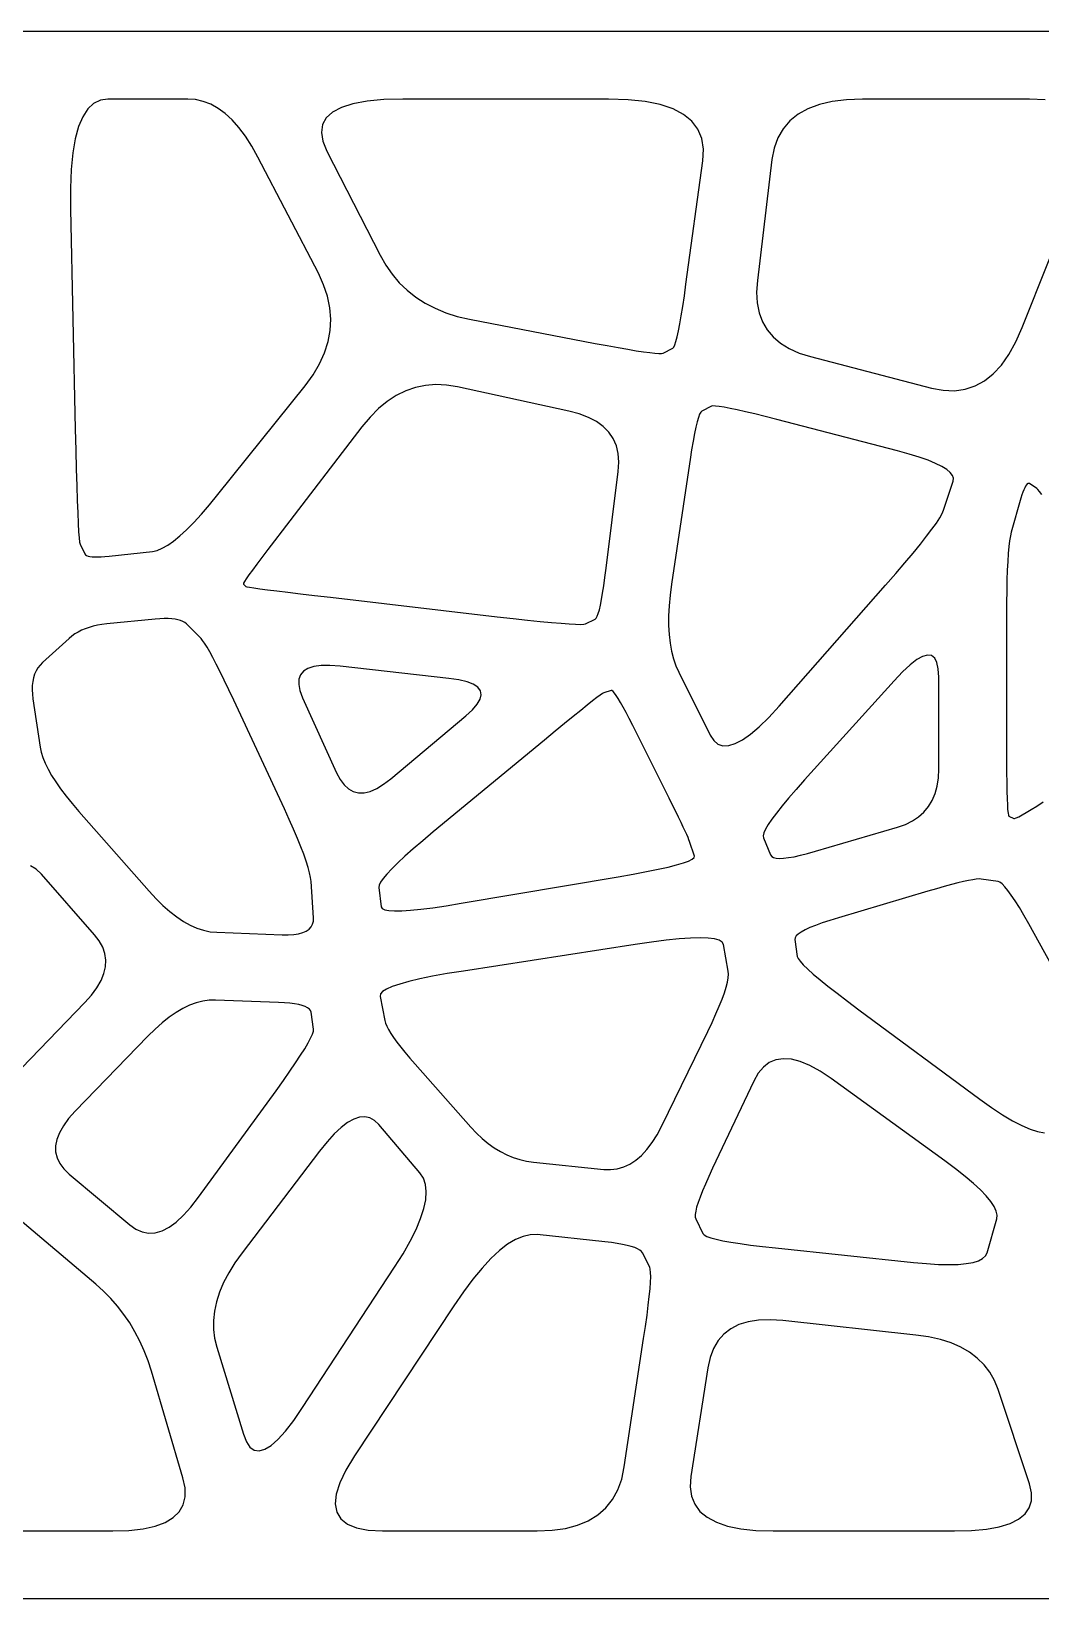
# Model space of a CAD drawing. Header units: millimetres. Extents: x -47 to 1114, y -49 to 275.
# Drawn here: x 284.4 to 493.1, y -49 to 275 of the extents above; entities that cross this region are included whole.
import ezdxf

# ---------------------------------------------------------------- set-up
doc = ezdxf.new("R2010")
doc.units = ezdxf.units.MM

msp = doc.modelspace()

# ---------------------------------------------------------------- linework, layer by layer
at = {"color": 7, "linetype": 'Continuous'}
for p, q in [((1114, 275), (-47, 275)), ((297.300018, 260.089996), (296.087494, 258.952515)), ((298.6875, 260.772491), (297.300018, 260.089996)), ((300.25, 261), (298.6875, 260.772491)), ((316.75, 261), (300.25, 261)), ((318.380005, 260.880005), (316.75, 261)), ((319.970001, 260.519989), (318.380005, 260.880005)), ((321.52002, 259.919983), (319.970001, 260.519989)), ((323.029999, 259.080017), (321.52002, 259.919983)), ((348.529999, 259.279999), (346.6875, 258.3125)), ((350.907501, 260.032501), (348.529999, 259.279999)), ((353.820007, 260.570007), (350.907501, 260.032501)), ((357.267487, 260.892487), (353.820007, 260.570007)), ((361.25, 261), (357.267487, 260.892487)), ((403.75, 261), (361.25, 261)), ((407.769989, 260.872498), (403.75, 261)), ((411.329987, 260.48999), (407.769989, 260.872498)), ((414.429993, 259.852509), (411.329987, 260.48999)), ((417.070007, 258.959991), (414.429993, 259.852509)), ((447.317505, 259.875), (444.970001, 259)), ((449.97998, 260.5), (447.317505, 259.875)), ((452.957489, 260.875), (449.97998, 260.5)), ((456.25, 261), (452.957489, 260.875)), ((490.75, 261), (456.25, 261)), ((493.964996, 260.842499), (490.75, 261)), ((295.050018, 257.359985), (294.1875, 255.3125)), ((296.087494, 258.952515), (295.050018, 257.359985)), ((324.5, 258), (323.029999, 259.080017)), ((325.929993, 256.679993), (324.5, 258)), ((327.320007, 255.12001), (325.929993, 256.679993)), ((345.380005, 257.130005), (344.607513, 255.732498)), ((346.6875, 258.3125), (345.380005, 257.130005)), ((419.25, 257.8125), (417.070007, 258.959991)), ((420.970001, 256.410004), (419.25, 257.8125)), ((422.22998, 254.752502), (420.970001, 256.410004)), ((441.220001, 256.5), (439.817505, 254.875)), ((442.9375, 257.875), (441.220001, 256.5)), ((444.970001, 259), (442.9375, 257.875)), ((293.5, 252.809998), (292.987518, 249.852493)), ((294.1875, 255.3125), (293.5, 252.809998)), ((328.670013, 253.319992), (327.320007, 255.12001)), ((329.980011, 251.279999), (328.670013, 253.319992)), ((344.607513, 255.732498), (344.369995, 254.119995)), ((344.369995, 254.119995), (344.667511, 252.292496)), ((423.029999, 252.839996), (422.22998, 254.752502)), ((423.369995, 250.672501), (423.029999, 252.839996)), ((438.72998, 253), (437.957489, 250.875)), ((439.817505, 254.875), (438.72998, 253)), ((292.987518, 249.852493), (292.649994, 246.440002)), ((331.25, 249), (329.980011, 251.279999)), ((344.667511, 252.292496), (345.5, 250.25)), ((345.5, 250.25), (356.5, 228.75)), ((423.25, 248.25), (423.369995, 250.672501)), ((437.957489, 250.875), (437.5, 248.5)), ((292.649994, 246.440002), (292.487518, 242.572495)), ((343.75, 225), (331.25, 249)), ((419.75, 222.75), (423.25, 248.25)), ((437.5, 248.5), (434.5, 223.5)), ((489.25, 213.75), (501.75, 245.25)), ((292.487518, 242.572495), (292.5, 238.25)), ((292.5, 238.25), (293.5, 192.75)), ((356.5, 228.75), (357.674988, 226.682495)), ((344.847504, 222.607498), (343.75, 225)), ((357.674988, 226.682495), (359, 224.779999)), ((359, 224.779999), (360.475006, 223.042496)), ((345.640015, 220.230011), (344.847504, 222.607498)), ((360.475006, 223.042496), (362.100006, 221.470001)), ((362.100006, 221.470001), (363.875, 220.0625)), ((419.079987, 218.139999), (419.407501, 220.32251)), ((419.407501, 220.32251), (419.75, 222.75)), ((434.5, 223.5), (434.339996, 221.092499)), ((434.339996, 221.092499), (434.460022, 218.869995)), ((346.127502, 217.867493), (345.640015, 220.230011)), ((346.309998, 215.520004), (346.127502, 217.867493)), ((363.875, 220.0625), (365.799988, 218.820007)), ((365.799988, 218.820007), (367.875, 217.742508)), ((367.875, 217.742508), (370.100006, 216.830002)), ((418.767517, 216.202499), (419.079987, 218.139999)), ((434.460022, 218.869995), (434.859985, 216.832504)), ((346.1875, 213.1875), (346.309998, 215.520004)), ((370.100006, 216.830002), (372.475006, 216.082504)), ((372.475006, 216.082504), (375, 215.5)), ((375, 215.5), (401, 210.5)), ((418.1875, 213.0625), (418.470001, 214.509995)), ((418.470001, 214.509995), (418.767517, 216.202499)), ((434.859985, 216.832504), (435.540009, 214.979996)), ((435.540009, 214.979996), (436.5, 213.3125)), ((345.027496, 208.567505), (345.76001, 210.869995)), ((345.76001, 210.869995), (346.1875, 213.1875)), ((417.430023, 210.190002), (417.66748, 210.902496)), ((417.66748, 210.902496), (417.920013, 211.860001)), ((417.920013, 211.860001), (418.1875, 213.0625)), ((436.5, 213.3125), (437.73999, 211.830002)), ((437.73999, 211.830002), (439.26001, 210.532501)), ((486.5, 208.210007), (487.9375, 210.790009)), ((487.9375, 210.790009), (489.25, 213.75)), ((343.98999, 206.279999), (345.027496, 208.567505)), ((401, 210.5), (403.47998, 210.029999)), ((403.47998, 210.029999), (405.720001, 209.619995)), ((405.720001, 209.619995), (407.720001, 209.270004)), ((407.720001, 209.270004), (409.480011, 208.979996)), ((409.480011, 208.979996), (411, 208.75)), ((411, 208.75), (412.279999, 208.580002)), ((412.279999, 208.580002), (413.320007, 208.470001)), ((413.320007, 208.470001), (414.119995, 208.419998)), ((414.119995, 208.419998), (414.679993, 208.429993)), ((414.679993, 208.429993), (415, 208.5)), ((415, 208.5), (417, 209.5)), ((417, 209.5), (417.20752, 209.722504)), ((417.20752, 209.722504), (417.430023, 210.190002)), ((439.26001, 210.532501), (441.059998, 209.419998)), ((441.059998, 209.419998), (443.140015, 208.492493)), ((443.140015, 208.492493), (445.5, 207.75)), ((445.5, 207.75), (470.5, 201.25)), ((484.9375, 206.009995), (486.5, 208.210007)), ((342.647491, 204.007507), (343.98999, 206.279999)), ((481.4375, 202.75), (483.25, 204.190002)), ((483.25, 204.190002), (484.9375, 206.009995)), ((323, 179.25), (341, 201.75)), ((341, 201.75), (342.647491, 204.007507)), ((363.820007, 201.380005), (361.8125, 200.6875)), ((365.892487, 201.807495), (363.820007, 201.380005)), ((368.029999, 201.970001), (365.892487, 201.807495)), ((370.232513, 201.867493), (368.029999, 201.970001)), ((372.5, 201.5), (370.232513, 201.867493)), ((395.5, 196.5), (372.5, 201.5)), ((470.5, 201.25), (472.9375, 200.790009)), ((475.25, 200.710007), (477.4375, 201.009995)), ((477.4375, 201.009995), (479.5, 201.690002)), ((479.5, 201.690002), (481.4375, 202.75)), ((357.992493, 198.507507), (356.179993, 197.019989)), ((359.869995, 199.729996), (357.992493, 198.507507)), ((361.8125, 200.6875), (359.869995, 199.729996)), ((472.9375, 200.790009), (475.25, 200.710007)), ((354.432495, 195.267502), (352.75, 193.25)), ((356.179993, 197.019989), (354.432495, 195.267502)), ((397.672485, 195.925003), (395.5, 196.5)), ((399.589996, 195.199997), (397.672485, 195.925003)), ((401.252502, 194.324997), (399.589996, 195.199997)), ((422.33252, 195.1875), (422.079987, 194.300003)), ((422.569977, 195.849991), (422.33252, 195.1875)), ((422.79248, 196.287491), (422.569977, 195.849991)), ((423, 196.5), (422.79248, 196.287491)), ((425, 197.5), (423, 196.5)), ((425.315002, 197.5625), (425, 197.5)), ((425.860016, 197.550003), (425.315002, 197.5625)), ((426.634979, 197.462494), (425.860016, 197.550003)), ((427.639984, 197.300003), (426.634979, 197.462494)), ((428.875, 197.0625), (427.639984, 197.300003)), ((430.339996, 196.75), (428.875, 197.0625)), ((432.035004, 196.362503), (430.339996, 196.75)), ((433.959991, 195.899994), (432.035004, 196.362503)), ((436.11499, 195.362503), (433.959991, 195.899994)), ((438.5, 194.75), (436.11499, 195.362503)), ((463.5, 188.25), (438.5, 194.75)), ((293.5, 192.75), (293.599976, 188.417511)), ((352.75, 193.25), (336.25, 171.75)), ((402.660004, 193.300003), (401.252502, 194.324997)), ((403.8125, 192.125), (402.660004, 193.300003)), ((404.709991, 190.800003), (403.8125, 192.125)), ((421.529999, 191.849991), (421.232483, 190.287491)), ((421.8125, 193.1875), (421.529999, 191.849991)), ((422.079987, 194.300003), (421.8125, 193.1875)), ((293.599976, 188.417511), (293.700012, 184.520004)), ((405.352509, 189.324997), (404.709991, 190.800003)), ((405.73999, 187.699997), (405.352509, 189.324997)), ((420.920013, 188.5), (420.592499, 186.487503)), ((421.232483, 190.287491), (420.920013, 188.5)), ((465.86499, 187.602509), (463.5, 188.25)), ((405.872498, 185.925003), (405.73999, 187.699997)), ((405.75, 184), (405.872498, 185.925003)), ((420.592499, 186.487503), (420.25, 184.25)), ((467.959991, 186.960007), (465.86499, 187.602509)), ((469.785004, 186.322495), (467.959991, 186.960007)), ((471.339996, 185.690002), (469.785004, 186.322495)), ((472.625, 185.0625), (471.339996, 185.690002)), ((473.639984, 184.440002), (472.625, 185.0625)), ((293.700012, 184.520004), (293.799988, 181.057495)), ((403.25, 164), (405.75, 184)), ((420.25, 184.25), (416.75, 160.75)), ((473, 176), (475, 182)), ((474.384979, 183.822495), (473.639984, 184.440002)), ((474.860016, 183.210007), (474.384979, 183.822495)), ((475.065002, 182.602509), (474.860016, 183.210007)), ((475, 182), (475.065002, 182.602509)), ((490.440002, 181.540009), (490.277496, 181.439987)), ((490.597473, 181.559998), (490.440002, 181.540009)), ((490.75, 181.5), (490.597473, 181.559998)), ((492.25, 180.5), (490.75, 181.5)), ((293.799988, 181.057495), (293.900024, 178.029999)), ((321.244995, 177.107498), (323, 179.25)), ((489, 178.5), (487, 171.5)), ((489.19751, 179.160004), (489, 178.5)), ((489.390015, 179.73999), (489.19751, 179.160004)), ((489.577484, 180.240005), (489.390015, 179.73999)), ((489.759979, 180.660004), (489.577484, 180.240005)), ((489.9375, 181), (489.759979, 180.660004)), ((490.110016, 181.259995), (489.9375, 181)), ((490.277496, 181.439987), (490.110016, 181.259995)), ((492.467499, 180.292496), (492.25, 180.5)), ((492.820007, 179.869995), (492.467499, 180.292496)), ((493.307495, 179.232498), (492.820007, 179.869995)), ((293.900024, 178.029999), (294, 175.4375)), ((294, 175.4375), (294.099976, 173.279999)), ((318.005005, 173.467499), (319.580017, 175.179993)), ((319.580017, 175.179993), (321.244995, 177.107498)), ((472.199982, 174.419998), (472.699982, 175.304993)), ((472.699982, 175.304993), (473, 176)), ((294.099976, 173.279999), (294.200012, 171.557495)), ((315.125, 170.6875), (316.519989, 171.970001)), ((316.519989, 171.970001), (318.005005, 173.467499)), ((336.25, 171.75), (334.684998, 169.705002)), ((469.5, 170.625), (470.600006, 172.080002)), ((470.600006, 172.080002), (471.5, 173.345001)), ((471.5, 173.345001), (472.199982, 174.419998)), ((294.200012, 171.557495), (294.299988, 170.270004)), ((294.299988, 170.270004), (294.400024, 169.417511)), ((294.400024, 169.417511), (294.5, 169)), ((294.5, 169), (295.5, 167)), ((311.47998, 168.130005), (312.605011, 168.767502)), ((312.605011, 168.767502), (313.820007, 169.619995)), ((313.820007, 169.619995), (315.125, 170.6875)), ((334.684998, 169.705002), (333.290009, 167.87001)), ((466.699982, 167.145004), (468.199982, 168.979996)), ((468.199982, 168.979996), (469.5, 170.625)), ((486.639984, 169.690002), (486.490021, 168.477493)), ((486.809998, 170.697495), (486.639984, 169.690002)), ((487, 171.5), (486.809998, 170.697495)), ((295.5, 167), (295.639984, 166.815002)), ((295.639984, 166.815002), (295.860016, 166.660004)), ((295.860016, 166.660004), (296.160004, 166.535004)), ((296.160004, 166.535004), (296.540009, 166.440002)), ((296.540009, 166.440002), (297, 166.375)), ((297, 166.375), (297.540009, 166.339996)), ((297.540009, 166.339996), (298.160004, 166.335007)), ((298.160004, 166.335007), (298.860016, 166.360001)), ((298.860016, 166.360001), (299.639984, 166.414993)), ((299.639984, 166.414993), (300.5, 166.5)), ((300.5, 166.5), (309.5, 167.5)), ((309.5, 167.5), (310.445007, 167.707504)), ((310.445007, 167.707504), (311.47998, 168.130005)), ((332.065002, 166.244995), (331.01001, 164.830002)), ((333.290009, 167.87001), (332.065002, 166.244995)), ((465, 165.119995), (466.699982, 167.145004)), ((486.25, 165.4375), (486.160004, 163.610001)), ((486.360016, 167.059998), (486.25, 165.4375)), ((486.490021, 168.477493), (486.360016, 167.059998)), ((329.410004, 162.630005), (328.86499, 161.845001)), ((330.125, 163.625), (329.410004, 162.630005)), ((331.01001, 164.830002), (330.125, 163.625)), ((402.76001, 160.380005), (403.002502, 162.095001)), ((403.002502, 162.095001), (403.25, 164)), ((461, 160.5), (463.100006, 162.904999)), ((463.100006, 162.904999), (465, 165.119995)), ((486.160004, 163.610001), (486.089996, 161.577499)), ((328.285004, 160.904999), (328.25, 160.75)), ((328.25, 160.75), (328.75, 160.25)), ((328.490021, 161.270004), (328.285004, 160.904999)), ((328.86499, 161.845001), (328.490021, 161.270004)), ((328.75, 160.25), (328.970001, 160.18251)), ((328.970001, 160.18251), (329.529999, 160.080002)), ((329.529999, 160.080002), (330.429993, 159.942505)), ((330.429993, 159.942505), (331.670013, 159.769989)), ((331.670013, 159.769989), (333.25, 159.5625)), ((333.25, 159.5625), (335.170013, 159.320007)), ((335.170013, 159.320007), (337.429993, 159.042511)), ((337.429993, 159.042511), (340.029999, 158.729996)), ((402.290009, 157.520004), (402.522491, 158.854996)), ((402.522491, 158.854996), (402.76001, 160.380005)), ((416.75, 160.75), (416.450012, 158.452499)), ((439, 135.5), (461, 160.5)), ((486.040009, 159.339996), (486.01001, 156.897507)), ((486.089996, 161.577499), (486.040009, 159.339996)), ((340.029999, 158.729996), (342.970001, 158.382492)), ((342.970001, 158.382492), (346.25, 158)), ((346.25, 158), (380.75, 154)), ((401.839996, 155.419998), (402.0625, 156.375)), ((402.0625, 156.375), (402.290009, 157.520004)), ((416.25, 156.259995), (416.149994, 154.172501)), ((416.450012, 158.452499), (416.25, 156.259995)), ((486.01001, 156.897507), (486, 154.25)), ((299.022491, 152.380005), (298.089996, 152.220001)), ((300, 152.5), (299.022491, 152.380005)), ((310, 153.5), (300, 152.5)), ((310.964996, 153.580002), (310, 153.5)), ((311.859985, 153.62001), (310.964996, 153.580002)), ((312.684998, 153.619995), (311.859985, 153.62001)), ((313.440002, 153.580002), (312.684998, 153.619995)), ((314.125, 153.5), (313.440002, 153.580002)), ((314.73999, 153.380005), (314.125, 153.5)), ((315.285004, 153.220001), (314.73999, 153.380005)), ((315.76001, 153.020004), (315.285004, 153.220001)), ((316.165009, 152.779999), (315.76001, 153.020004)), ((316.5, 152.5), (316.165009, 152.779999)), ((319.5, 149.5), (316.5, 152.5)), ((380.75, 154), (384.037506, 153.625)), ((384.037506, 153.625), (387, 153.300003)), ((387, 153.300003), (389.637482, 153.024994)), ((389.637482, 153.024994), (391.949982, 152.800003)), ((391.949982, 152.800003), (393.9375, 152.625)), ((393.9375, 152.625), (395.600006, 152.5)), ((395.600006, 152.5), (396.9375, 152.425003)), ((396.9375, 152.425003), (397.949982, 152.399994)), ((397.949982, 152.399994), (398.637482, 152.425003)), ((398.637482, 152.425003), (399, 152.5)), ((399, 152.5), (401, 153.5)), ((401, 153.5), (401.202515, 153.695007)), ((401.202515, 153.695007), (401.410004, 154.080002)), ((401.410004, 154.080002), (401.622498, 154.654999)), ((401.622498, 154.654999), (401.839996, 155.419998)), ((416.149994, 154.172501), (416.149994, 152.190002)), ((486, 154.25), (486, 126.75)), ((292.25, 149.5), (286.75, 144.5)), ((292.82251, 149.979996), (292.25, 149.5)), ((293.440002, 150.419998), (292.82251, 149.979996)), ((294.102509, 150.819992), (293.440002, 150.419998)), ((294.809998, 151.179993), (294.102509, 150.819992)), ((295.5625, 151.5), (294.809998, 151.179993)), ((296.359985, 151.779999), (295.5625, 151.5)), ((297.202484, 152.020004), (296.359985, 151.779999)), ((298.089996, 152.220001), (297.202484, 152.020004)), ((319.837494, 149.102509), (319.5, 149.5)), ((320.25, 148.509995), (319.837494, 149.102509)), ((416.149994, 152.190002), (416.25, 150.3125)), ((416.25, 150.3125), (416.450012, 148.540009)), ((320.737518, 147.722504), (320.25, 148.509995)), ((321.300018, 146.73999), (320.737518, 147.722504)), ((321.9375, 145.5625), (321.300018, 146.73999)), ((416.450012, 148.540009), (416.75, 146.872498)), ((416.75, 146.872498), (417.149994, 145.309998)), ((469.6875, 146.0625), (468.670013, 145.790009)), ((470.519989, 145.940002), (469.6875, 146.0625)), ((471.167511, 145.422501), (470.519989, 145.940002)), ((285.414978, 142.774994), (285.109985, 142.100006)), ((285.790009, 143.399994), (285.414978, 142.774994)), ((286.235016, 143.975006), (285.790009, 143.399994)), ((286.75, 144.5), (286.235016, 143.975006)), ((322.649994, 144.190002), (321.9375, 145.5625)), ((323.4375, 142.622498), (322.649994, 144.190002)), ((324.300018, 140.860001), (323.4375, 142.622498)), ((340.6875, 142.75), (340.059998, 142.01001)), ((341.609985, 143.309998), (340.6875, 142.75)), ((342.827484, 143.690002), (341.609985, 143.309998)), ((344.339996, 143.889999), (342.827484, 143.690002)), ((346.147491, 143.910004), (344.339996, 143.889999)), ((348.25, 143.75), (346.147491, 143.910004)), ((370.75, 141.25), (348.25, 143.75)), ((417.149994, 145.309998), (417.649994, 143.852493)), ((417.649994, 143.852493), (418.25, 142.5)), ((464.507477, 142.602493), (462.75, 140.75)), ((466.080017, 144.059998), (464.507477, 142.602493)), ((467.467499, 145.122498), (466.080017, 144.059998)), ((468.670013, 145.790009), (467.467499, 145.122498)), ((471.630005, 144.509995), (471.167511, 145.422501)), ((471.907501, 143.202499), (471.630005, 144.509995)), ((472, 141.5), (471.907501, 143.202499)), ((284.61499, 139.774994), (284.589996, 138.899994)), ((284.710022, 140.600006), (284.61499, 139.774994)), ((284.875, 141.375), (284.710022, 140.600006)), ((285.109985, 142.100006), (284.875, 141.375)), ((325.237518, 138.902496), (324.300018, 140.860001)), ((339.727509, 141.089996), (339.690002, 139.990005)), ((339.690002, 139.990005), (339.94751, 138.709991)), ((340.059998, 142.01001), (339.727509, 141.089996)), ((372.809998, 140.947495), (370.75, 141.25)), ((374.48999, 140.539993), (372.809998, 140.947495)), ((375.790009, 140.027496), (374.48999, 140.539993)), ((376.709991, 139.410004), (375.790009, 140.027496)), ((377.25, 138.6875), (376.709991, 139.410004)), ((418.25, 142.5), (424.75, 129.5)), ((462.75, 140.75), (444.25, 120.25)), ((472, 122.5), (472, 141.5)), ((284.589996, 138.899994), (284.634979, 137.975006)), ((284.634979, 137.975006), (284.75, 137)), ((284.75, 137), (286.25, 127)), ((326.25, 136.75), (325.237518, 138.902496)), ((336.75, 114.25), (326.25, 136.75)), ((339.94751, 138.709991), (340.5, 137.25)), ((340.5, 137.25), (347.5, 121.75)), ((376.589996, 135.889999), (377.190002, 136.92749)), ((377.190002, 136.92749), (377.410004, 137.860001)), ((377.410004, 137.860001), (377.25, 138.6875)), ((400.429993, 136.569992), (399.3125, 135.6875)), ((401.332489, 137.267502), (400.429993, 136.569992)), ((402.02002, 137.779999), (401.332489, 137.267502)), ((402.492493, 138.107513), (402.02002, 137.779999)), ((402.75, 138.25), (402.492493, 138.107513)), ((404.25, 138.75), (402.75, 138.25)), ((404.430023, 138.722488), (404.25, 138.75)), ((404.669983, 138.540009), (404.430023, 138.722488)), ((404.970001, 138.202499), (404.669983, 138.540009)), ((405.329987, 137.710007), (404.970001, 138.202499)), ((405.75, 137.0625), (405.329987, 137.710007)), ((406.230011, 136.259995), (405.75, 137.0625)), ((406.769989, 135.302505), (406.230011, 136.259995)), ((358.75, 120.5), (374.25, 133.5)), ((374.25, 133.5), (375.609985, 134.747498)), ((375.609985, 134.747498), (376.589996, 135.889999)), ((396.432495, 133.367508), (394.669983, 131.929993)), ((397.980011, 134.62001), (396.432495, 133.367508)), ((399.3125, 135.6875), (397.980011, 134.62001)), ((407.369995, 134.190002), (406.769989, 135.302505)), ((408.029999, 132.922501), (407.369995, 134.190002)), ((408.75, 131.5), (408.029999, 132.922501)), ((434.910004, 131.259995), (436.877502, 133.190002)), ((436.877502, 133.190002), (439, 135.5)), ((392.692505, 130.307495), (390.5, 128.5)), ((394.669983, 131.929993), (392.692505, 130.307495)), ((416.25, 116.5), (408.75, 131.5)), ((431.440002, 128.539993), (433.097504, 129.709991)), ((433.097504, 129.709991), (434.910004, 131.259995)), ((286.25, 127), (286.465027, 125.967499)), ((390.5, 128.5), (367.5, 109.5)), ((424.75, 129.5), (425.477509, 128.389999)), ((425.477509, 128.389999), (426.359985, 127.659996)), ((426.359985, 127.659996), (427.397491, 127.310005)), ((427.397491, 127.310005), (428.589996, 127.340004)), ((428.589996, 127.340004), (429.9375, 127.75)), ((429.9375, 127.75), (431.440002, 128.539993)), ((486, 126.75), (486.005005, 124.135002)), ((286.465027, 125.967499), (286.809998, 124.870003)), ((286.809998, 124.870003), (287.285004, 123.707497)), ((287.285004, 123.707497), (287.889984, 122.479996)), ((486.005005, 124.135002), (486.019989, 121.790001)), ((287.889984, 122.479996), (288.625, 121.1875)), ((288.625, 121.1875), (289.490021, 119.830002)), ((347.5, 121.75), (348.242493, 120.342499)), ((348.242493, 120.342499), (349.070007, 119.220001)), ((357.242493, 119.342499), (358.75, 120.5)), ((444.25, 120.25), (442.5, 118.284996)), ((471.660004, 118.979996), (471.915009, 120.670006)), ((471.915009, 120.670006), (472, 122.5)), ((486.019989, 121.790001), (486.044983, 119.715004)), ((289.490021, 119.830002), (290.485016, 118.407501)), ((290.485016, 118.407501), (291.609985, 116.919998)), ((291.609985, 116.919998), (292.86499, 115.3675)), ((349.070007, 119.220001), (349.982483, 118.3825)), ((349.982483, 118.3825), (350.980011, 117.830002)), ((350.980011, 117.830002), (352.0625, 117.5625)), ((352.0625, 117.5625), (353.230011, 117.580002)), ((353.230011, 117.580002), (354.482483, 117.8825)), ((354.482483, 117.8825), (355.820007, 118.470001)), ((355.820007, 118.470001), (357.242493, 119.342499)), ((442.5, 118.284996), (440.949982, 116.489998)), ((470.640015, 116.019997), (471.235016, 117.43)), ((471.235016, 117.43), (471.660004, 118.979996)), ((486.044983, 119.715004), (486.080017, 117.910004)), ((486.080017, 117.910004), (486.125, 116.375)), ((292.86499, 115.3675), (294.25, 113.75)), ((294.25, 113.75), (308.75, 97.25)), ((337.75, 112.074997), (336.75, 114.25)), ((416.967499, 115.059998), (416.25, 116.5)), ((417.619995, 113.739998), (416.967499, 115.059998)), ((418.207489, 112.540001), (417.619995, 113.739998)), ((438.449982, 113.410004), (437.5, 112.125)), ((439.600006, 114.865005), (438.449982, 113.410004)), ((440.949982, 116.489998), (439.600006, 114.865005)), ((467.834991, 112.629997), (468.940002, 113.620003)), ((468.940002, 113.620003), (469.875, 114.75)), ((469.875, 114.75), (470.640015, 116.019997)), ((486.125, 116.375), (486.179993, 115.110001)), ((486.179993, 115.110001), (486.244995, 114.114998)), ((486.244995, 114.114998), (486.320007, 113.389999)), ((489.220001, 113.010002), (490.0625, 113.5)), ((490.0625, 113.5), (491.070007, 114.110001)), ((491.070007, 114.110001), (492.242493, 114.839996)), ((492.242493, 114.839996), (493.579987, 115.690002)), ((338.649994, 110.050003), (337.75, 112.074997)), ((418.730011, 111.459999), (418.207489, 112.540001)), ((419.1875, 110.5), (418.730011, 111.459999)), ((419.579987, 109.659996), (419.1875, 110.5)), ((436.75, 111.009995), (436.199982, 110.065002)), ((437.5, 112.125), (436.75, 111.009995)), ((446.5, 105.5), (463.5, 110.5)), ((463.5, 110.5), (465.11499, 111.07)), ((465.11499, 111.07), (466.559998, 111.779999)), ((466.559998, 111.779999), (467.834991, 112.629997)), ((486.320007, 113.389999), (486.404999, 112.934998)), ((486.404999, 112.934998), (486.5, 112.75)), ((486.5, 112.75), (487.5, 112.25)), ((487.5, 112.25), (487.682495, 112.259995)), ((487.682495, 112.259995), (488.029999, 112.389999)), ((488.029999, 112.389999), (488.542511, 112.639999)), ((488.542511, 112.639999), (489.220001, 113.010002)), ((339.450012, 108.175003), (338.649994, 110.050003)), ((340.149994, 106.449997), (339.450012, 108.175003)), ((365.317505, 107.675003), (363.369995, 106)), ((367.5, 109.5), (365.317505, 107.675003)), ((419.907501, 108.939995), (419.579987, 109.659996)), ((420.169983, 108.340004), (419.907501, 108.939995)), ((420.367523, 107.860001), (420.169983, 108.340004)), ((420.5, 107.5), (420.367523, 107.860001)), ((421.5, 104.5), (420.5, 107.5)), ((435.850006, 109.290001), (435.699982, 108.685005)), ((435.699982, 108.685005), (435.75, 108.25)), ((435.75, 108.25), (437.25, 104.75)), ((436.199982, 110.065002), (435.850006, 109.290001)), ((340.75, 104.875), (340.149994, 106.449997)), ((341.25, 103.449997), (340.75, 104.875)), ((361.657501, 104.474998), (360.179993, 103.099998)), ((363.369995, 106), (361.657501, 104.474998)), ((420.29248, 103.487503), (421.029999, 103.849998)), ((421.029999, 103.849998), (421.432495, 104.1875)), ((421.432495, 104.1875), (421.5, 104.5)), ((437.25, 104.75), (437.477509, 104.442497)), ((437.477509, 104.442497), (437.859985, 104.220001)), ((437.859985, 104.220001), (438.397491, 104.082497)), ((438.397491, 104.082497), (439.089996, 104.029999)), ((439.089996, 104.029999), (439.9375, 104.0625)), ((439.9375, 104.0625), (440.940002, 104.18)), ((440.940002, 104.18), (442.097504, 104.3825)), ((442.097504, 104.3825), (443.410004, 104.669998)), ((443.410004, 104.669998), (444.877502, 105.042503)), ((444.877502, 105.042503), (446.5, 105.5)), ((285.390015, 101.805), (284.26001, 102.470001)), ((286.5, 100.75), (285.390015, 101.805)), ((297.5, 88.25), (286.5, 100.75)), ((341.649994, 102.175003), (341.25, 103.449997)), ((341.950012, 101.050003), (341.649994, 102.175003)), ((342.149994, 100.074997), (341.950012, 101.050003)), ((357.929993, 100.800003), (357.157501, 99.875)), ((358.9375, 101.875), (357.929993, 100.800003)), ((360.179993, 103.099998), (358.9375, 101.875)), ((405.75, 100.25), (408.832489, 100.787498)), ((408.832489, 100.787498), (411.579987, 101.300003)), ((411.579987, 101.300003), (413.992493, 101.787498)), ((413.992493, 101.787498), (416.070007, 102.25)), ((416.070007, 102.25), (417.8125, 102.6875)), ((417.8125, 102.6875), (419.220001, 103.099998)), ((419.220001, 103.099998), (420.29248, 103.487503)), ((308.75, 97.25), (310.195007, 95.68)), ((342.25, 99.25), (342.149994, 100.074997)), ((342.75, 91.75), (342.25, 99.25)), ((356.317505, 98.474998), (356.25, 98)), ((356.25, 98), (356.75, 94)), ((356.619995, 99.099998), (356.317505, 98.474998)), ((357.157501, 99.875), (356.619995, 99.099998)), ((373.25, 94.75), (405.75, 100.25)), ((469.75, 97.25), (451.25, 91.75)), ((471.524994, 97.770004), (469.75, 97.25)), ((473.149994, 98.230003), (471.524994, 97.770004)), ((474.625, 98.629997), (473.149994, 98.230003)), ((475.950012, 98.970001), (474.625, 98.629997)), ((477.125, 99.25), (475.950012, 98.970001)), ((478.149994, 99.470001), (477.125, 99.25)), ((479.024994, 99.629997), (478.149994, 99.470001)), ((479.75, 99.730003), (479.024994, 99.629997)), ((480.325012, 99.770004), (479.75, 99.730003)), ((480.75, 99.75), (480.325012, 99.770004)), ((484.25, 99.25), (480.75, 99.75)), ((484.639984, 99.097496), (484.25, 99.25)), ((485.110016, 98.739998), (484.639984, 99.097496)), ((485.660004, 98.177505), (485.110016, 98.739998)), ((486.290009, 97.410004), (485.660004, 98.177505)), ((487, 96.4375), (486.290009, 97.410004)), ((310.195007, 95.68), (311.630005, 94.269997)), ((311.630005, 94.269997), (313.054993, 93.020004)), ((356.75, 94), (356.959991, 93.647507)), ((367.390015, 93.839996), (370.160004, 94.247498)), ((370.160004, 94.247498), (373.25, 94.75)), ((487.790009, 95.259995), (487, 96.4375)), ((488.660004, 93.877502), (487.790009, 95.259995)), ((313.054993, 93.020004), (314.470001, 91.93)), ((314.470001, 91.93), (315.875, 91)), ((315.875, 91), (317.269989, 90.230003)), ((342.569977, 90.410004), (342.72998, 91.040001)), ((342.72998, 91.040001), (342.75, 91.75)), ((356.959991, 93.647507), (357.48999, 93.389999)), ((357.48999, 93.389999), (358.339996, 93.227501)), ((358.339996, 93.227501), (359.51001, 93.159996)), ((359.51001, 93.159996), (361, 93.1875)), ((361, 93.1875), (362.809998, 93.310005)), ((362.809998, 93.310005), (364.940002, 93.527504)), ((364.940002, 93.527504), (367.390015, 93.839996)), ((449.494995, 91.209999), (447.929993, 90.689995)), ((451.25, 91.75), (449.494995, 91.209999)), ((489.610016, 92.290001), (488.660004, 93.877502)), ((490.639984, 90.497505), (489.610016, 92.290001)), ((298.470001, 86.985001), (297.5, 88.25)), ((317.269989, 90.230003), (318.654999, 89.619995)), ((318.654999, 89.619995), (320.029999, 89.170006)), ((320.029999, 89.170006), (321.39502, 88.880005)), ((321.39502, 88.880005), (322.75, 88.75)), ((322.75, 88.75), (336.25, 88.25)), ((336.25, 88.25), (337.529999, 88.239998)), ((337.529999, 88.239998), (338.670013, 88.309998)), ((338.670013, 88.309998), (339.669983, 88.459999)), ((339.669983, 88.459999), (340.529999, 88.690002)), ((340.529999, 88.690002), (341.25, 89)), ((341.25, 89), (341.829987, 89.389999)), ((341.829987, 89.389999), (342.27002, 89.860001)), ((342.27002, 89.860001), (342.569977, 90.410004)), ((420.690002, 87.57), (418.347504, 87.404999)), ((422.6875, 87.625), (420.690002, 87.57)), ((424.339996, 87.57), (422.6875, 87.625)), ((425.647491, 87.404999), (424.339996, 87.57)), ((442.295013, 87.610001), (442.25, 87.25)), ((442.529999, 87.989998), (442.295013, 87.610001)), ((442.954987, 88.389999), (442.529999, 87.989998)), ((443.570007, 88.809998), (442.954987, 88.389999)), ((444.375, 89.25), (443.570007, 88.809998)), ((445.369995, 89.709999), (444.375, 89.25)), ((446.554993, 90.190002), (445.369995, 89.709999)), ((447.929993, 90.689995), (446.554993, 90.190002)), ((491.75, 88.5), (490.639984, 90.497505)), ((503.25, 67.5), (491.75, 88.5)), ((299.179993, 85.690002), (298.470001, 86.985001)), ((299.630005, 84.364998), (299.179993, 85.690002)), ((299.820007, 83.010002), (299.630005, 84.364998)), ((409.25, 86.25), (373.75, 80.75)), ((412.627502, 86.745003), (409.25, 86.25)), ((415.660004, 87.130005), (412.627502, 86.745003)), ((418.347504, 87.404999), (415.660004, 87.130005)), ((426.609985, 87.130005), (425.647491, 87.404999)), ((427.227509, 86.745003), (426.609985, 87.130005)), ((427.5, 86.25), (427.227509, 86.745003)), ((428.5, 80.75), (427.5, 86.25)), ((442.25, 87.25), (442.75, 83.75)), ((299.419983, 80.209999), (299.75, 81.625)), ((299.75, 81.625), (299.820007, 83.010002)), ((442.75, 83.75), (442.922485, 83.324997)), ((442.922485, 83.324997), (443.339996, 82.75)), ((443.339996, 82.75), (444.002502, 82.025002)), ((444.002502, 82.025002), (444.910004, 81.150002)), ((444.910004, 81.150002), (446.0625, 80.125)), ((297.980011, 77.290001), (298.830017, 78.764999)), ((298.830017, 78.764999), (299.419983, 80.209999)), ((360.5625, 78.0625), (359.019989, 77.540001)), ((362.470001, 78.590004), (360.5625, 78.0625)), ((364.742493, 79.122505), (362.470001, 78.590004)), ((367.380005, 79.659996), (364.742493, 79.122505)), ((370.382507, 80.202499), (367.380005, 79.659996)), ((373.75, 80.75), (370.382507, 80.202499)), ((428.059998, 77.43), (428.327515, 78.470001)), ((428.327515, 78.470001), (428.48999, 79.369995)), ((428.48999, 79.369995), (428.547485, 80.129997)), ((428.547485, 80.129997), (428.5, 80.75)), ((446.0625, 80.125), (447.459991, 78.949997)), ((447.459991, 78.949997), (449.102509, 77.625)), ((295.5, 74.25), (296.869995, 75.785004)), ((296.869995, 75.785004), (297.980011, 77.290001)), ((319.860016, 74.529999), (318.509979, 74.18)), ((321.190002, 74.720001), (319.860016, 74.529999)), ((322.5, 74.75), (321.190002, 74.720001)), ((335.5, 74.25), (322.5, 74.75)), ((356.58252, 76.002502), (356.5, 75.5)), ((356.5, 75.5), (357.5, 70.5)), ((357.029999, 76.510002), (356.58252, 76.002502)), ((357.842499, 77.022499), (357.029999, 76.510002)), ((359.019989, 77.540001), (357.842499, 77.022499)), ((426.627502, 73.470001), (427.209991, 74.93)), ((427.209991, 74.93), (427.6875, 76.25)), ((427.6875, 76.25), (428.059998, 77.43)), ((449.102509, 77.625), (450.98999, 76.150002)), ((450.98999, 76.150002), (453.122498, 74.525002)), ((453.122498, 74.525002), (455.5, 72.75)), ((280.5, 58.75), (295.5, 74.25)), ((314.339996, 72.169998), (312.910004, 71.18)), ((315.75, 73), (314.339996, 72.169998)), ((317.139984, 73.669998), (315.75, 73)), ((318.509979, 74.18), (317.139984, 73.669998)), ((336.737488, 74.184998), (335.5, 74.25)), ((337.849976, 74.089996), (336.737488, 74.184998)), ((338.837524, 73.965004), (337.849976, 74.089996)), ((339.700012, 73.810005), (338.837524, 73.965004)), ((340.4375, 73.625), (339.700012, 73.810005)), ((341.049988, 73.409996), (340.4375, 73.625)), ((341.537476, 73.165001), (341.049988, 73.409996)), ((341.900024, 72.889999), (341.537476, 73.165001)), ((342.137512, 72.585007), (341.900024, 72.889999)), ((342.25, 72.25), (342.137512, 72.585007)), ((342.75, 68.75), (342.25, 72.25)), ((425.147522, 70.129997), (425.940002, 71.869995)), ((425.940002, 71.869995), (426.627502, 73.470001)), ((455.5, 72.75), (480.5, 54.25)), ((309.98999, 68.720001), (308.5, 67.25)), ((311.459991, 70.029999), (309.98999, 68.720001)), ((312.910004, 71.18), (311.459991, 70.029999)), ((342.519989, 67.68), (342.717499, 68.307495)), ((342.717499, 68.307495), (342.75, 68.75)), ((357.5, 70.5), (357.652496, 69.959999)), ((357.652496, 69.959999), (357.910004, 69.339996)), ((357.910004, 69.339996), (358.272491, 68.639999)), ((358.272491, 68.639999), (358.73999, 67.860001)), ((414.75, 48.75), (424.25, 68.25)), ((424.25, 68.25), (425.147522, 70.129997)), ((308.5, 67.25), (293.5, 51.75)), ((340.9375, 64.6875), (341.630005, 65.870003)), ((341.630005, 65.870003), (342.157501, 66.8675)), ((342.157501, 66.8675), (342.519989, 67.68)), ((358.73999, 67.860001), (359.3125, 67)), ((359.3125, 67), (359.98999, 66.059998)), ((359.98999, 66.059998), (360.772491, 65.040001)), ((360.772491, 65.040001), (361.660004, 63.939999)), ((337.869995, 60.029999), (339.057495, 61.767502)), ((339.057495, 61.767502), (340.080017, 63.32)), ((340.080017, 63.32), (340.9375, 64.6875)), ((361.660004, 63.939999), (362.652496, 62.760002)), ((362.652496, 62.760002), (363.75, 61.5)), ((436.975006, 61.825001), (435.75, 60.900002)), ((438.350006, 62.399998), (436.975006, 61.825001)), ((439.875, 62.625), (438.350006, 62.399998)), ((441.549988, 62.5), (439.875, 62.625)), ((443.375, 62.025002), (441.549988, 62.5)), ((445.350006, 61.200001), (443.375, 62.025002)), ((336.517487, 58.107498), (337.869995, 60.029999)), ((363.75, 61.5), (375.25, 48.5)), ((434.674988, 59.625), (433.75, 58)), ((435.75, 60.900002), (434.674988, 59.625)), ((447.475006, 60.024998), (445.350006, 61.200001)), ((449.75, 58.5), (447.475006, 60.024998)), ((473.25, 41.5), (449.75, 58.5)), ((319, 34), (335, 56)), ((335, 56), (336.517487, 58.107498)), ((433.75, 58), (425.25, 40)), ((480.5, 54.25), (482.915009, 52.522499)), ((482.915009, 52.522499), (485.160004, 51.040001)), ((291.049988, 48.75), (290.237488, 47.325001)), ((292.137512, 50.224998), (291.049988, 48.75)), ((293.5, 51.75), (292.137512, 50.224998)), ((349.800018, 49.420002), (348.462494, 48.405003)), ((351.0625, 50.125), (349.800018, 49.420002)), ((352.25, 50.52), (351.0625, 50.125)), ((353.362518, 50.605), (352.25, 50.52)), ((354.399994, 50.380001), (353.362518, 50.605)), ((355.362518, 49.845001), (354.399994, 50.380001)), ((356.25, 49), (355.362518, 49.845001)), ((364.75, 39), (356.25, 49)), ((413.774994, 46.905003), (414.75, 48.75)), ((485.160004, 51.040001), (487.235016, 49.802498)), ((487.235016, 49.802498), (489.140015, 48.810001)), ((489.140015, 48.810001), (490.875, 48.0625)), ((289.700012, 45.950001), (289.4375, 44.625)), ((290.237488, 47.325001), (289.700012, 45.950001)), ((345.5625, 45.445), (344, 43.5)), ((347.050018, 47.079998), (345.5625, 45.445)), ((348.462494, 48.405003), (347.050018, 47.079998)), ((375.25, 48.5), (376.415009, 47.2575)), ((376.415009, 47.2575), (377.609985, 46.130001)), ((377.609985, 46.130001), (378.834991, 45.1175)), ((412.75, 45.27), (413.774994, 46.905003)), ((490.875, 48.0625), (492.440002, 47.560001)), ((492.440002, 47.560001), (493.834991, 47.302498)), ((289.4375, 44.625), (289.450012, 43.349998)), ((289.450012, 43.349998), (289.737488, 42.125)), ((289.737488, 42.125), (290.299988, 40.950001)), ((344, 43.5), (328, 22.5)), ((378.834991, 45.1175), (380.089996, 44.220001)), ((380.089996, 44.220001), (381.375, 43.4375)), ((381.375, 43.4375), (382.690002, 42.77)), ((382.690002, 42.77), (384.035004, 42.217499)), ((384.035004, 42.217499), (385.410004, 41.780003)), ((409.375, 41.625), (410.550018, 42.629997)), ((410.550018, 42.629997), (411.675018, 43.845001)), ((411.675018, 43.845001), (412.75, 45.27)), ((290.299988, 40.950001), (291.137512, 39.825001)), ((291.137512, 39.825001), (292.25, 38.75)), ((365.462494, 37.904999), (364.75, 39)), ((385.410004, 41.780003), (386.815002, 41.4575)), ((386.815002, 41.4575), (388.25, 41.25)), ((388.25, 41.25), (402.75, 39.75)), ((402.75, 39.75), (404.175018, 39.704998)), ((404.175018, 39.704998), (405.550018, 39.869999)), ((405.550018, 39.869999), (406.875, 40.245003)), ((406.875, 40.245003), (408.149994, 40.830002)), ((408.149994, 40.830002), (409.375, 41.625)), ((425.25, 40), (424.450012, 38.274998)), ((475.472473, 39.850002), (473.25, 41.5)), ((477.440002, 38.299999), (475.472473, 39.850002)), ((292.25, 38.75), (304.75, 28.25)), ((365.899994, 36.619999), (365.462494, 37.904999)), ((366.0625, 35.145), (365.899994, 36.619999)), ((423.75, 36.700001), (423.149994, 35.274998)), ((424.450012, 38.274998), (423.75, 36.700001)), ((479.152496, 36.850002), (477.440002, 38.299999)), ((480.610016, 35.5), (479.152496, 36.850002)), ((317.417511, 31.962502), (319, 34)), ((365.5625, 31.625), (365.950012, 33.48)), ((365.950012, 33.48), (366.0625, 35.145)), ((422.25, 32.875), (421.950012, 31.9)), ((422.649994, 34), (422.25, 32.875)), ((423.149994, 35.274998), (422.649994, 34)), ((481.8125, 34.25), (480.610016, 35.5)), ((482.759979, 33.099998), (481.8125, 34.25)), ((483.452484, 32.049999), (482.759979, 33.099998)), ((297.75, 16), (281.25, 30)), ((314.357513, 28.862501), (315.869995, 30.25)), ((315.869995, 30.25), (317.417511, 31.962502)), ((363.962494, 27.345001), (364.899994, 29.58)), ((364.899994, 29.58), (365.5625, 31.625)), ((421.75, 31.075001), (421.649994, 30.4)), ((421.649994, 30.4), (421.649994, 29.875)), ((421.649994, 29.875), (421.75, 29.5)), ((421.950012, 31.9), (421.75, 31.075001)), ((421.75, 29.5), (423.25, 26.5)), ((482, 22.5), (484, 29.5)), ((483.890015, 31.1), (483.452484, 32.049999)), ((484.07251, 30.25), (483.890015, 31.1)), ((484, 29.5), (484.07251, 30.25)), ((304.75, 28.25), (306.017487, 27.362501)), ((306.017487, 27.362501), (307.320007, 26.800001)), ((307.320007, 26.800001), (308.657501, 26.5625)), ((308.657501, 26.5625), (310.029999, 26.65)), ((310.029999, 26.65), (311.4375, 27.0625)), ((311.4375, 27.0625), (312.880005, 27.800001)), ((312.880005, 27.800001), (314.357513, 28.862501)), ((362.75, 24.92), (363.962494, 27.345001)), ((387.567505, 26.237501), (386.070007, 25.9)), ((389, 26.25), (387.567505, 26.237501)), ((403, 24.75), (389, 26.25)), ((423.25, 26.5), (423.535004, 26.200001)), ((423.535004, 26.200001), (424.089996, 25.900002)), ((361.262512, 22.305), (362.75, 24.92)), ((381.1875, 22.9375), (379.429993, 21.300001)), ((382.880005, 24.25), (381.1875, 22.9375)), ((384.507507, 25.237501), (382.880005, 24.25)), ((386.070007, 25.9), (384.507507, 25.237501)), ((404.337524, 24.592499), (403, 24.75)), ((405.549988, 24.42), (404.337524, 24.592499)), ((406.637512, 24.2325), (405.549988, 24.42)), ((407.599976, 24.030001), (406.637512, 24.2325)), ((408.4375, 23.8125), (407.599976, 24.030001)), ((409.150024, 23.58), (408.4375, 23.8125)), ((409.737488, 23.3325), (409.150024, 23.58)), ((410.200012, 23.07), (409.737488, 23.3325)), ((410.537476, 22.7925), (410.200012, 23.07)), ((410.75, 22.5), (410.537476, 22.7925)), ((424.089996, 25.900002), (424.915009, 25.599998)), ((424.915009, 25.599998), (426.01001, 25.299999)), ((426.01001, 25.299999), (427.375, 25)), ((427.375, 25), (429.01001, 24.700001)), ((429.01001, 24.700001), (430.915009, 24.400002)), ((430.915009, 24.400002), (433.089996, 24.099998)), ((433.089996, 24.099998), (435.535004, 23.799999)), ((435.535004, 23.799999), (438.25, 23.5)), ((438.25, 23.5), (466.75, 20.5)), ((326.507507, 20.415001), (325.22998, 18.360001)), ((328, 22.5), (326.507507, 20.415001)), ((340.5, -9.5), (359.5, 19.5)), ((359.5, 19.5), (361.262512, 22.305)), ((379.429993, 21.300001), (377.607513, 19.337502)), ((412.25, 19.5), (410.75, 22.5)), ((412.372498, 19.0825), (412.25, 19.5)), ((466.75, 20.5), (469.467499, 20.25)), ((469.467499, 20.25), (471.920013, 20.1)), ((471.920013, 20.1), (474.107483, 20.049999)), ((474.107483, 20.049999), (476.029999, 20.1)), ((476.029999, 20.1), (477.6875, 20.25)), ((477.6875, 20.25), (479.079987, 20.5)), ((479.079987, 20.5), (480.20752, 20.85)), ((480.20752, 20.85), (481.069977, 21.299999)), ((481.069977, 21.299999), (481.66748, 21.849998)), ((481.66748, 21.849998), (482, 22.5)), ((324.167511, 16.335001), (323.320007, 14.339999)), ((325.22998, 18.360001), (324.167511, 16.335001)), ((375.720001, 17.049999), (373.767487, 14.4375)), ((377.607513, 19.337502), (375.720001, 17.049999)), ((412.3125, 15.0625), (412.410004, 16.42)), ((412.440002, 18.43), (412.372498, 19.0825)), ((412.410004, 16.42), (412.452515, 17.5425)), ((412.452515, 17.5425), (412.440002, 18.43)), ((299.350006, 14.559999), (297.75, 16)), ((300.850006, 13.040001), (299.350006, 14.559999)), ((302.25, 11.44), (300.850006, 13.040001)), ((323.320007, 14.339999), (322.6875, 12.375)), ((373.767487, 14.4375), (371.75, 11.5)), ((411.952515, 11.642501), (412.160004, 13.47)), ((412.160004, 13.47), (412.3125, 15.0625)), ((303.549988, 9.76), (302.25, 11.44)), ((304.75, 8), (303.549988, 9.76)), ((322.269989, 10.440001), (322.067505, 8.535)), ((322.6875, 12.375), (322.269989, 10.440001)), ((371.75, 11.5), (351.25, -19.5)), ((411.690002, 9.58), (411.952515, 11.642501)), ((305.850006, 6.16), (304.75, 8)), ((322.067505, 8.535), (322.080017, 6.66)), ((322.080017, 6.66), (322.307495, 4.815001)), ((411, 4.75), (411.372498, 7.2825)), ((411.372498, 7.2825), (411.690002, 9.58)), ((429, 6.8125), (427.570007, 5.709999)), ((430.669983, 7.66), (429, 6.8125)), ((432.579987, 8.2525), (430.669983, 7.66)), ((434.730011, 8.59), (432.579987, 8.2525)), ((437.119995, 8.6725), (434.730011, 8.59)), ((439.75, 8.5), (437.119995, 8.6725)), ((467.25, 5.5), (439.75, 8.5)), ((306.850006, 4.24), (305.850006, 6.16)), ((307.75, 2.24), (306.850006, 4.24)), ((322.307495, 4.815001), (322.75, 3)), ((407, -21.75), (411, 4.75)), ((426.380005, 4.3525), (425.429993, 2.74)), ((427.570007, 5.709999), (426.380005, 4.3525)), ((469.894989, 5.1175), (467.25, 5.5)), ((472.329987, 4.57), (469.894989, 5.1175)), ((474.554993, 3.8575), (472.329987, 4.57)), ((476.570007, 2.98), (474.554993, 3.8575)), ((308.549988, 0.16), (307.75, 2.24)), ((309.25, -2), (308.549988, 0.16)), ((322.75, 3), (328.25, -15)), ((424.720001, 0.8725), (424.25, -1.25)), ((425.429993, 2.74), (424.720001, 0.8725)), ((478.375, 1.9375), (476.570007, 2.98)), ((479.970001, 0.73), (478.375, 1.9375)), ((481.35498, -0.6425), (479.970001, 0.73)), ((315.75, -24), (309.25, -2)), ((424.25, -1.25), (420.75, -23.75)), ((482.529999, -2.18), (481.35498, -0.6425)), ((483.494995, -3.8825), (482.529999, -2.18)), ((484.25, -5.75), (483.494995, -3.8825)), ((490.75, -25.25), (484.25, -5.75)), ((338.66748, -12.165001), (340.5, -9.5)), ((336.970001, -14.36), (338.66748, -12.165001)), ((328.25, -15), (328.867493, -16.564999)), ((333.980011, -17.34), (335.407501, -16.084999)), ((335.407501, -16.084999), (336.970001, -14.36)), ((328.867493, -16.564999), (329.619995, -17.66)), ((329.619995, -17.66), (330.507507, -18.285)), ((330.507507, -18.285), (331.529999, -18.440001)), ((331.529999, -18.440001), (332.6875, -18.125)), ((332.6875, -18.125), (333.980011, -17.34)), ((349.462494, -22.445), (348.200012, -25.08)), ((351.25, -19.5), (349.462494, -22.445)), ((406.459991, -24.267502), (407, -21.75)), ((316.190002, -26.09), (315.75, -24)), ((348.200012, -25.08), (347.462494, -27.405001)), ((405.640015, -26.52), (406.459991, -24.267502)), ((420.75, -23.75), (420.605011, -25.887501)), ((420.605011, -25.887501), (420.869995, -27.799999)), ((491.180023, -27.102501), (490.75, -25.25)), ((315.809998, -29.610001), (316.209991, -27.960001)), ((316.209991, -27.960001), (316.190002, -26.09)), ((347.462494, -27.405001), (347.25, -29.42)), ((403.160004, -30.23), (404.540009, -28.5075)), ((404.540009, -28.5075), (405.640015, -26.52)), ((420.869995, -27.799999), (421.545013, -29.487499)), ((490.720001, -30.2225), (491.169983, -28.76)), ((491.169983, -28.76), (491.180023, -27.102501)), ((312.089996, -33.240002), (313.75, -32.25)), ((313.75, -32.25), (314.98999, -31.039999)), ((314.98999, -31.039999), (315.809998, -29.610001)), ((347.25, -29.42), (347.5625, -31.125)), ((347.5625, -31.125), (348.399994, -32.52)), ((399.559998, -32.880001), (401.5, -31.6875)), ((401.5, -31.6875), (403.160004, -30.23)), ((421.545013, -29.487499), (422.630005, -30.950001)), ((422.630005, -30.950001), (424.125, -32.1875)), ((424.125, -32.1875), (426.029999, -33.200001)), ((488.5, -32.5625), (489.829987, -31.49)), ((489.829987, -31.49), (490.720001, -30.2225)), ((265.75, -35), (301.25, -35)), ((301.25, -35), (304.589996, -34.889999)), ((304.589996, -34.889999), (307.509979, -34.560001)), ((307.509979, -34.560001), (310.01001, -34.009998)), ((310.01001, -34.009998), (312.089996, -33.240002)), ((348.399994, -32.52), (349.762512, -33.605)), ((349.762512, -33.605), (351.649994, -34.380001)), ((351.649994, -34.380001), (354.0625, -34.845001)), ((354.0625, -34.845001), (357, -35)), ((357, -35), (389, -35)), ((389, -35), (392.059998, -34.8675)), ((392.059998, -34.8675), (394.839996, -34.470001)), ((394.839996, -34.470001), (397.339996, -33.807499)), ((397.339996, -33.807499), (399.559998, -32.880001)), ((426.029999, -33.200001), (428.345001, -33.987499)), ((428.345001, -33.987499), (431.070007, -34.549999)), ((431.070007, -34.549999), (434.204987, -34.887501)), ((434.204987, -34.887501), (437.75, -35)), ((437.75, -35), (475.25, -35)), ((475.25, -35), (478.779999, -34.9025)), ((478.779999, -34.9025), (481.869995, -34.610001)), ((481.869995, -34.610001), (484.519989, -34.122501)), ((484.519989, -34.122501), (486.730011, -33.439999)), ((486.730011, -33.439999), (488.5, -32.5625)), ((-47, -49), (1114, -49))]:
    msp.add_line(p, q, dxfattribs=at)

doc.saveas('drawing.dxf')
